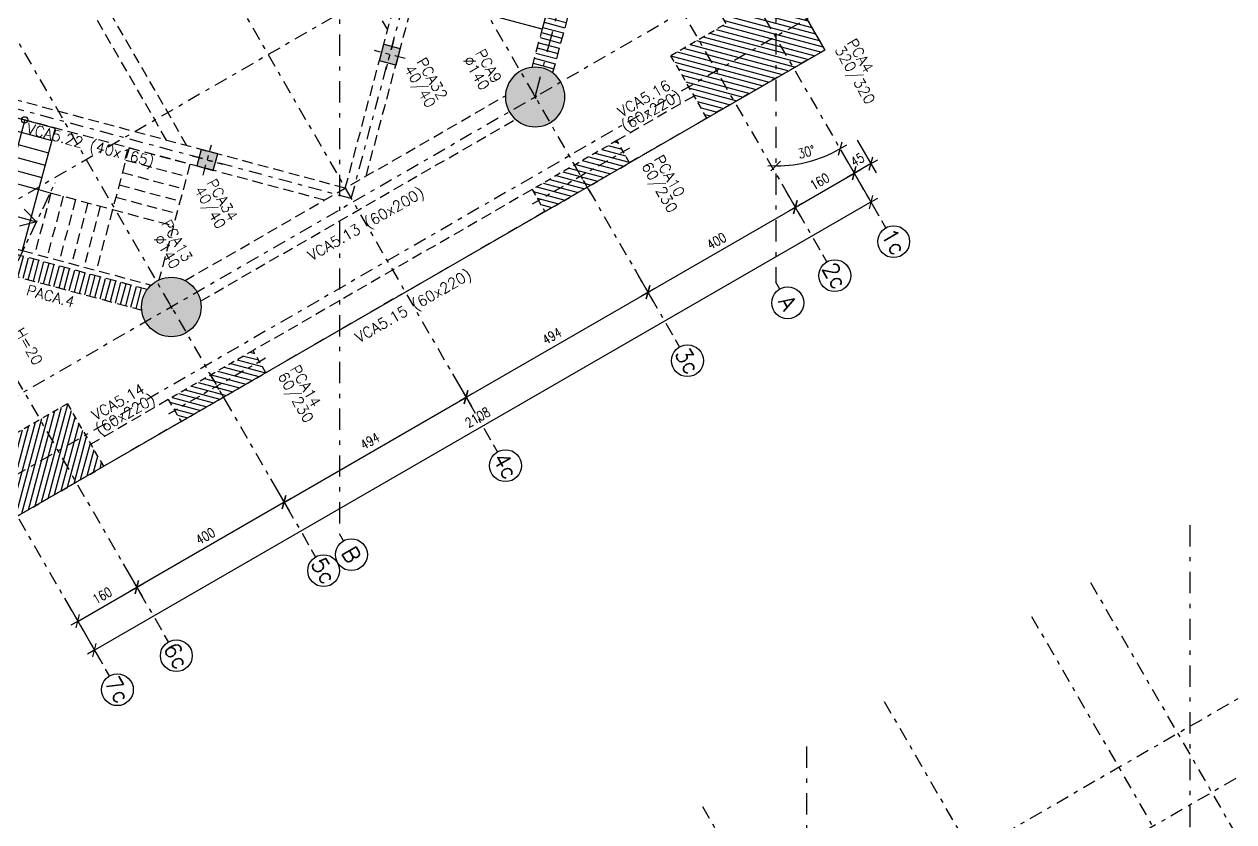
# Model space of a CAD drawing. Header units: metres. Extents: x 661733 to 661987, y 8168511 to 8168781.
# Drawn here: x 661846.17 to 661874.62, y 8168669.36 to 8168688.12 of the extents above; entities that cross this region are included whole.
import ezdxf
from ezdxf.enums import TextEntityAlignment as Align

# ---------------------------------------------------------------- set-up
doc = ezdxf.new("R2010")
doc.units = ezdxf.units.M
doc.header["$MEASUREMENT"] = 0
for name, pattern in [('SPX-CAMPANARIO$0$CENTER2', [1.125, 0.75, -0.125, 0.125, -0.125]), ('SPX-CAMPANARIO$0$DASHDOT2', [0.5, 0.25, -0.125, 0, -0.125]), ('SPX-CAMPANARIO$0$HIDDEN2', [0.1875, 0.125, -0.0625])]:
    doc.linetypes.add(name, pattern=pattern)
doc.layers.get('0').update_dxf_attribs({"linetype": 'CONTINUOUS'})
doc.layers.get('Defpoints').update_dxf_attribs({"linetype": 'CONTINUOUS'})
for name, color, linetype in [('SPX-CAMPANARIO$0$SP 00 Me1', 9, 'SPX-CAMPANARIO$0$DASHDOT2'), ('SPX-CAMPANARIO$0$SP0Me1', 9, 'SPX-CAMPANARIO$0$DASHDOT2'), ('SPX-CAMPANARIO$0$SP1CRT1', 3, 'CONTINUOUS'), ('SPX-CAMPANARIO$0$SP1INV1', 5, 'SPX-CAMPANARIO$0$HIDDEN2'), ('SPX-CAMPANARIO$0$SP1INV2', 8, 'SPX-CAMPANARIO$0$HIDDEN2'), ('SPX-CAMPANARIO$0$SP1VST1', 2, 'CONTINUOUS'), ('SPX-CAMPANARIO$0$SP1VST2', 1, 'CONTINUOUS'), ('SPX-CAMPANARIO$0$SP1VST3', 5, 'CONTINUOUS'), ('SPX-CAMPANARIO$0$SP2INV1', 5, 'SPX-CAMPANARIO$0$HIDDEN2'), ('SPX-CAMPANARIO$0$SP3HT2', 254, 'CONTINUOUS'), ('SPX-CAMPANARIO$0$SP3HT3', 9, 'CONTINUOUS'), ('SPX-CAMPANARIO$0$SP4DIM1', 5, 'CONTINUOUS'), ('SPX-CAMPANARIO$0$SP4TXT 2', 2, 'CONTINUOUS')]:
    doc.layers.add(name, color=color, linetype=linetype)
doc.styles.add('SPX-CAMPANARIO$0$SP_T-Geral', font='romans.shx')
doc.styles.add('SPX-CAMPANARIO$0$SP_TD_w.8', font='romans.shx', dxfattribs={"width": 0.8})
doc.dimstyles.new('SPX-CAMPANARIO$0$SP_D125cm_18', dxfattribs={"dimtxt": 0.225, "dimasz": 0.025, "dimexe": 0.25, "dimexo": 0.125, "dimgap": 0.125, "dimtad": 1, "dimdec": 1, "dimlfac": 100, "dimdsep": 46, "dimtxsty": 'SPX-CAMPANARIO$0$SP_TD_w.8', "dimblk": 'SPX-CAMPANARIO$0$TIC', "dimcen": 0.0125, "dimdle": 0.125, "dimclrt": 2, "dimadec": 3, "dimazin": 2, "dimtfac": 1, "dimtdec": 1, "dimtmove": 0, "dimatfit": 3, "dimfxl": 0.2, "dimtolj": 1, "dimtzin": 0, "dimarcsym": 0})

# ---------------------------------------------------------------- blocks, each defined once
blk = doc.blocks.new('*U61')
at = {"layer": 'SPX-CAMPANARIO$0$SP 00 Me1', "color": 0, "linetype": 'Continuous'}
blk.add_line((8.374916364184052e-15, -0.1500000000000909), (0, 0), dxfattribs=at)
blk.add_circle((2.512474909253946e-14, -0.4500000000000455), 0.3, dxfattribs=at)
at = {"layer": 'SPX-CAMPANARIO$0$SP 00 Me1', "color": 0, "linetype": 'Continuous', "style": 'SPX-CAMPANARIO$0$SP_T-Geral'}
blk.add_attdef('EIXO?', text='', height=0.3, dxfattribs=at).set_placement((2.512474909253692e-14, -0.45), align=Align.MIDDLE_CENTER)
blk = doc.blocks.new('SPX-CAMPANARIO$0$TIC')
at = {"color": 2, "linetype": 'Continuous'}
blk.add_line((4.59619407771256, 4.596194077712564), (-4.596194077712553, -4.596194077712553), dxfattribs=at)
at = {"color": 5}
blk.add_line((-1, 0), (7.5, 0), dxfattribs=at)
blk = doc.blocks.new('*D84')
at = {"layer": 'Defpoints', "color": 0, "linetype": 'Continuous', "transparency": 16777216}
for p in [(13.48399029725782, -8.939339834902952), (14.24376710479954, -8.939339834902952), (13.48399029711001, -10.53933983918704)]:
    blk.add_point(p, dxfattribs=at)
at = {"layer": 'SPX-CAMPANARIO$0$SP4DIM1', "color": 0, "linetype": 'Continuous', "lineweight": -2, "transparency": 16777216}
for p, q in [((13.60899029725782, -8.939339834902952), (14.49376710479954, -8.939339834902952)), ((14.24376710479954, -10.51433983918704), (14.24376710479954, -8.964339834902953)), ((13.60899029711001, -10.53933983918704), (14.49376710479954, -10.53933983918704))]:
    blk.add_line(p, q, dxfattribs=at)
at = {"layer": 'SPX-CAMPANARIO$0$SP4DIM1', "color": 0, "linetype": 'Continuous', "lineweight": -2, "transparency": 16777216, "xscale": 0.025, "yscale": 0.025, "zscale": 0.025}
for p, rotation in [((14.24376710479954, -8.939339834902952), 90), ((14.24376710479954, -10.53933983918704), 270)]:
    blk.add_blockref('SPX-CAMPANARIO$0$TIC', p, dxfattribs=dict(at, rotation=rotation))
at = {"layer": 'SPX-CAMPANARIO$0$SP4DIM1', "color": 2, "linetype": 'Continuous', "transparency": 16777216, "insert": (14.00626710479954, -9.739339837044996), "char_height": 0.225, "attachment_point": 5, "rotation": 90, "style": 'SPX-CAMPANARIO$0$SP_TD_w.8'}
blk.add_mtext('\\A1;160', dxfattribs=at)
blk = doc.blocks.new('*D85')
at = {"layer": 'Defpoints', "color": 0, "linetype": 'Continuous', "transparency": 16777216}
for p in [(13.48399030228395, -4.939339837696919), (13.48399029725782, -8.939339834902952), (14.24376710479954, -8.939339834902952)]:
    blk.add_point(p, dxfattribs=at)
at = {"layer": 'SPX-CAMPANARIO$0$SP4DIM1', "color": 0, "linetype": 'Continuous', "lineweight": -2, "transparency": 16777216}
for p, q in [((13.60899030228395, -4.939339837696919), (14.49376710479954, -4.939339837696918)), ((14.24376710479954, -4.964339837696919), (14.24376710479954, -8.914339834902952)), ((13.60899029725782, -8.939339834902952), (14.49376710479954, -8.939339834902952))]:
    blk.add_line(p, q, dxfattribs=at)
at = {"layer": 'SPX-CAMPANARIO$0$SP4DIM1', "color": 0, "linetype": 'Continuous', "lineweight": -2, "transparency": 16777216, "xscale": 0.025, "yscale": 0.025, "zscale": 0.025}
for p, rotation in [((14.24376710479954, -4.939339837696918), 90), ((14.24376710479954, -8.939339834902952), 270)]:
    blk.add_blockref('SPX-CAMPANARIO$0$TIC', p, dxfattribs=dict(at, rotation=rotation))
at = {"layer": 'SPX-CAMPANARIO$0$SP4DIM1', "color": 2, "linetype": 'Continuous', "transparency": 16777216, "insert": (14.00626710479954, -6.939339836299939), "char_height": 0.225, "attachment_point": 5, "rotation": 90, "style": 'SPX-CAMPANARIO$0$SP_TD_w.8'}
blk.add_mtext('\\A1;400', dxfattribs=at)
blk = doc.blocks.new('*D86')
at = {"layer": 'Defpoints', "color": 0, "linetype": 'Continuous', "transparency": 16777216}
for p in [(13.48399030274024, -8.14971199663246e-09), (14.24376711082874, -8.14971187445103e-09), (13.48399030228395, -4.939339837696919)]:
    blk.add_point(p, dxfattribs=at)
at = {"layer": 'SPX-CAMPANARIO$0$SP4DIM1', "color": 0, "linetype": 'Continuous', "lineweight": -2, "transparency": 16777216}
for p, q in [((13.60899030274024, -8.149711976530927e-09), (14.49376711082874, -8.149711834247963e-09)), ((14.24376711082875, -4.914339837696918), (14.24376711082874, -0.02500000814971188)), ((13.60899030228395, -4.939339837696919), (14.49376711082875, -4.939339837696918))]:
    blk.add_line(p, q, dxfattribs=at)
at = {"layer": 'SPX-CAMPANARIO$0$SP4DIM1', "color": 0, "linetype": 'Continuous', "lineweight": -2, "transparency": 16777216, "xscale": 0.025, "yscale": 0.025, "zscale": 0.025}
for p, rotation in [((14.24376711082874, -8.14971187445103e-09), 90), ((14.24376711082875, -4.939339837696918), 270)]:
    blk.add_blockref('SPX-CAMPANARIO$0$TIC', p, dxfattribs=dict(at, rotation=rotation))
at = {"layer": 'SPX-CAMPANARIO$0$SP4DIM1', "color": 2, "linetype": 'Continuous', "transparency": 16777216, "insert": (14.00626711082874, -2.469669922923319), "char_height": 0.225, "attachment_point": 5, "rotation": 90, "style": 'SPX-CAMPANARIO$0$SP_TD_w.8'}
blk.add_mtext('\\A1;494', dxfattribs=at)
blk = doc.blocks.new('*D87')
at = {"layer": 'Defpoints', "color": 0, "linetype": 'Continuous', "transparency": 16777216}
for p in [(13.48399030319654, 4.93933982158227), (14.24376711268202, 4.939339821582271), (13.48399030274024, -8.14971176621029e-09)]:
    blk.add_point(p, dxfattribs=at)
at = {"layer": 'SPX-CAMPANARIO$0$SP4DIM1', "color": 0, "linetype": 'Continuous', "lineweight": -2, "transparency": 16777216}
for p, q in [((13.60899030319654, 4.93933982158227), (14.49376711268202, 4.939339821582271)), ((14.24376711268202, 0.02499999185028837), (14.24376711268202, 4.914339821582271)), ((13.60899030274024, -8.149711746108757e-09), (14.49376711268202, -8.149711603825794e-09))]:
    blk.add_line(p, q, dxfattribs=at)
at = {"layer": 'SPX-CAMPANARIO$0$SP4DIM1', "color": 0, "linetype": 'Continuous', "lineweight": -2, "transparency": 16777216, "xscale": 0.025, "yscale": 0.025, "zscale": 0.025}
for p, rotation in [((14.24376711268202, 4.939339821582271), 90), ((14.24376711268202, -8.149711644028861e-09), 270)]:
    blk.add_blockref('SPX-CAMPANARIO$0$TIC', p, dxfattribs=dict(at, rotation=rotation))
at = {"layer": 'SPX-CAMPANARIO$0$SP4DIM1', "color": 2, "linetype": 'Continuous', "transparency": 16777216, "insert": (14.00626711268202, 2.469669906716275), "char_height": 0.225, "attachment_point": 5, "rotation": 90, "style": 'SPX-CAMPANARIO$0$SP_TD_w.8'}
blk.add_mtext('\\A1;494', dxfattribs=at)
blk = doc.blocks.new('*D88')
at = {"layer": 'Defpoints', "color": 0, "linetype": 'Continuous', "transparency": 16777216}
for p in [(13.48399030791922, 8.939339820589357), (14.24376711685793, 8.939339820589357), (13.4839903075497, 4.93933982158227)]:
    blk.add_point(p, dxfattribs=at)
at = {"layer": 'SPX-CAMPANARIO$0$SP4DIM1', "color": 0, "linetype": 'Continuous', "lineweight": -2, "transparency": 16777216}
for p, q in [((13.60899030791922, 8.939339820589357), (14.49376711685793, 8.939339820589357)), ((14.24376711685793, 4.964339821582271), (14.24376711685793, 8.914339820589356)), ((13.6089903075497, 4.93933982158227), (14.49376711685793, 4.939339821582271))]:
    blk.add_line(p, q, dxfattribs=at)
at = {"layer": 'SPX-CAMPANARIO$0$SP4DIM1', "color": 0, "linetype": 'Continuous', "lineweight": -2, "transparency": 16777216, "xscale": 0.025, "yscale": 0.025, "zscale": 0.025}
for p, rotation in [((14.24376711685793, 8.939339820589357), 90), ((14.24376711685793, 4.939339821582271), 270)]:
    blk.add_blockref('SPX-CAMPANARIO$0$TIC', p, dxfattribs=dict(at, rotation=rotation))
at = {"layer": 'SPX-CAMPANARIO$0$SP4DIM1', "color": 2, "linetype": 'Continuous', "transparency": 16777216, "insert": (14.00626711685793, 6.939339821085809), "char_height": 0.225, "attachment_point": 5, "rotation": 90, "style": 'SPX-CAMPANARIO$0$SP_TD_w.8'}
blk.add_mtext('\\A1;400', dxfattribs=at)
blk = doc.blocks.new('*D89')
at = {"layer": 'Defpoints', "color": 0, "linetype": 'Continuous', "transparency": 16777216}
for p in [(13.48399030984539, 10.53933982207947), (14.24376711793706, 10.53933982207947), (13.48399031024753, 8.939339820589357)]:
    blk.add_point(p, dxfattribs=at)
at = {"layer": 'SPX-CAMPANARIO$0$SP4DIM1', "color": 0, "linetype": 'Continuous', "lineweight": -2, "transparency": 16777216}
for p, q in [((13.60899030984539, 10.53933982207947), (14.49376711793706, 10.53933982207947)), ((14.24376711793706, 8.964339820589357), (14.24376711793706, 10.51433982207947)), ((13.60899031024753, 8.939339820589357), (14.49376711793706, 8.939339820589357))]:
    blk.add_line(p, q, dxfattribs=at)
at = {"layer": 'SPX-CAMPANARIO$0$SP4DIM1', "color": 0, "linetype": 'Continuous', "lineweight": -2, "transparency": 16777216, "xscale": 0.025, "yscale": 0.025, "zscale": 0.025}
for p, rotation in [((14.24376711793706, 10.53933982207947), 90), ((14.24376711793706, 8.939339820589357), 270)]:
    blk.add_blockref('SPX-CAMPANARIO$0$TIC', p, dxfattribs=dict(at, rotation=rotation))
at = {"layer": 'SPX-CAMPANARIO$0$SP4DIM1', "color": 2, "linetype": 'Continuous', "transparency": 16777216, "insert": (14.00626711793706, 9.73933982133441), "char_height": 0.225, "attachment_point": 5, "rotation": 90, "style": 'SPX-CAMPANARIO$0$SP_TD_w.8'}
blk.add_mtext('\\A1;160', dxfattribs=at)
blk = doc.blocks.new('*D90')
at = {"layer": 'Defpoints', "color": 0, "linetype": 'Continuous', "transparency": 16777216}
for p in [(14.2667429655373, 10.53933982155154), (15.02651978441712, 10.53933982155154), (14.26674296359006, -10.53933983971497)]:
    blk.add_point(p, dxfattribs=at)
at = {"layer": 'SPX-CAMPANARIO$0$SP4DIM1', "color": 0, "linetype": 'Continuous', "lineweight": -2, "transparency": 16777216}
for p, q in [((14.3917429655373, 10.53933982155154), (15.27651978441712, 10.53933982155154)), ((15.02651978441712, -10.51433983971497), (15.02651978441712, 10.51433982155154)), ((14.39174296359006, -10.53933983971497), (15.27651978441712, -10.53933983971497))]:
    blk.add_line(p, q, dxfattribs=at)
at = {"layer": 'SPX-CAMPANARIO$0$SP4DIM1', "color": 0, "linetype": 'Continuous', "lineweight": -2, "transparency": 16777216, "xscale": 0.025, "yscale": 0.025, "zscale": 0.025}
for p, rotation in [((15.02651978441712, 10.53933982155154), 90), ((15.02651978441712, -10.53933983971497), 270)]:
    blk.add_blockref('SPX-CAMPANARIO$0$TIC', p, dxfattribs=dict(at, rotation=rotation))
at = {"layer": 'SPX-CAMPANARIO$0$SP4DIM1', "color": 2, "linetype": 'Continuous', "transparency": 16777216, "insert": (14.78901978441712, -9.081716714834616e-09), "char_height": 0.225, "attachment_point": 5, "rotation": 90, "style": 'SPX-CAMPANARIO$0$SP_TD_w.8'}
blk.add_mtext('\\A1;2108', dxfattribs=at)
blk = doc.blocks.new('*D92')
at = {"layer": 'Defpoints', "color": 0, "linetype": 'Continuous', "transparency": 16777216}
for p in [(1.895115945769265, 15.53933982830494), (-14.63931542541832, 10.53933983085618), (15.53933983109891, 10.53933982271701), (13.39672653883932, 9.505170608980052), (15.53933983016759, 7.661843483356268)]:
    blk.add_point(p, dxfattribs=at)
at = {"layer": 'SPX-CAMPANARIO$0$SP4DIM1', "color": 0, "linetype": 'Continuous', "lineweight": -2, "transparency": 16777216}
blk.add_arc((10.55536997732336, 10.53933982406118), 3.023708497043206, 330.473722401157, 359.5262775443127, dxfattribs=at)
at = {"layer": 'SPX-CAMPANARIO$0$SP4DIM1', "color": 0, "linetype": 'Continuous', "lineweight": -2, "transparency": 16777216, "xscale": 0.025, "yscale": 0.025, "zscale": 0.025}
for p, rotation in [((13.57907847436657, 10.53933982324569), 89.76313876443008), ((13.17397834837051, 9.027485573753598), 240.2368611810396)]:
    blk.add_blockref('SPX-CAMPANARIO$0$TIC', p, dxfattribs=dict(at, rotation=rotation))
at = {"layer": 'SPX-CAMPANARIO$0$SP4DIM1', "color": 2, "linetype": 'Continuous', "transparency": 16777216, "insert": (13.24664072170028, 9.81821600011925), "char_height": 0.225, "attachment_point": 5, "rotation": 74.99999997273477, "style": 'SPX-CAMPANARIO$0$SP_TD_w.8'}
blk.add_mtext('\\A1;30°', dxfattribs=at)
blk = doc.blocks.new('*D94')
at = {"layer": 'Defpoints', "color": 0, "linetype": 'Continuous', "transparency": 16777216}
for p in [(13.48399031024752, 10.98942108435192), (13.48399030984539, 10.53933982207947), (14.24376711793708, 10.53933982207947)]:
    blk.add_point(p, dxfattribs=at)
at = {"layer": 'SPX-CAMPANARIO$0$SP4DIM1', "color": 0, "linetype": 'Continuous', "lineweight": -2, "transparency": 16777216}
for p, q in [((13.60899031024752, 10.98942108435192), (14.49376711793708, 10.98942108435192)), ((14.24376711793708, 10.96442108435192), (14.24376711793708, 10.56433982207947)), ((13.60899030984539, 10.53933982207947), (14.49376711793708, 10.53933982207947))]:
    blk.add_line(p, q, dxfattribs=at)
at = {"layer": 'SPX-CAMPANARIO$0$SP4DIM1', "color": 0, "linetype": 'Continuous', "lineweight": -2, "transparency": 16777216, "xscale": 0.025, "yscale": 0.025, "zscale": 0.025}
for p, rotation in [((14.24376711793708, 10.98942108435192), 90), ((14.24376711793708, 10.53933982207947), 270)]:
    blk.add_blockref('SPX-CAMPANARIO$0$TIC', p, dxfattribs=dict(at, rotation=rotation))
at = {"layer": 'SPX-CAMPANARIO$0$SP4DIM1', "color": 2, "linetype": 'Continuous', "transparency": 16777216, "insert": (14.00626711793708, 10.76438045321569), "char_height": 0.225, "attachment_point": 5, "rotation": 90, "style": 'SPX-CAMPANARIO$0$SP_TD_w.8'}
blk.add_mtext('\\A1;45', dxfattribs=at)
blk = doc.blocks.new('SPX-CAMPANARIO$0$SP_P_L_F')
at = {"layer": 'SPX-CAMPANARIO$0$SP3HT3'}
h = blk.add_hatch(dxfattribs=at)
h.set_pattern_fill('ANSI31', color=256)
h.set_pattern_definition([(45, (-0.4499999999767397, -1.949999991245568), (-0.08838834764831845, 0.08838834764831845), [])])
h.paths.add_polyline_path([(-2.349999999976717, 0.8500000089406967), (0.8499999999767169, 0.8500000089406967), (0.8499999999767169, -2.349999991245568), (-0.8499999999767169, -2.349999991245568), (-0.8499999999767169, -0.8499999912455678), (-2.349999999976717, -0.8499999921768904)])
at = {"layer": 'SPX-CAMPANARIO$0$SP2INV1', "ltscale": 1.25}
blk.add_lwpolyline([(-2.349999999976717, 0.8500000089406967), (0.8499999999767169, 0.8500000089406967), (0.8499999999767169, -2.349999991245568), (-0.8499999999767169, -2.349999991245568), (-0.8499999999767169, -0.8499999912455678), (-2.349999999976717, -0.8499999921768904), (-2.349999999976717, 0.8500000089406967)], dxfattribs=at)
blk = doc.blocks.new('SPX-CAMPANARIO$0$SP_P_140')
at = {"layer": 'SPX-CAMPANARIO$0$SP3HT2', "linetype": 'Continuous'}
h = blk.add_hatch(color=256, dxfattribs=at)
h.dxf.hatch_style = 1
edge = h.paths.add_edge_path()
edge.add_arc((0, 0), 0.6999999999827026, 0, 360)
at = {"layer": 'Defpoints'}
for p, q in [((-0.04999999981373549, 0), (0.05000000074505806, -9.313225746154785e-10)), ((-9.313225746154785e-10, -0.04999999981373549), (-9.313225746154785e-10, 0.04999999981373549))]:
    blk.add_line(p, q, dxfattribs=at)
at = {"layer": 'SPX-CAMPANARIO$0$SP1CRT1', "ltscale": 10}
blk.add_circle((0, 0), 0.6999999999827026, dxfattribs=at)
blk = doc.blocks.new('SPX-CAMPANARIO$0$SP_P_60_230_F')
at = {"layer": 'SPX-CAMPANARIO$0$SP3HT3'}
h = blk.add_hatch(dxfattribs=at)
h.set_pattern_fill('ANSI31', color=256)
h.set_pattern_definition([(45, (0.1000000001862418, 0.8300000023096799), (-0.08838834764831845, 0.08838834764831845), [])])
h.paths.add_polyline_path([(-0.3000000006693405, 1.069999998621642), (0.2999999997380186, 1.069999998621642), (0.3000000010784574, -1.230000001378357), (-0.2999999993289014, -1.230000001378357)])
at = {"layer": 'SPX-CAMPANARIO$0$SP0Me1'}
for p, q in [((-9.313221860374199e-10, 1.239999995753169), (9.313225746154785e-10, -1.399999999441206)), ((0.4699999978765845, -0.0800000013783575), (-0.469999996945262, -0.0800000013783575))]:
    blk.add_line(p, q, dxfattribs=at)
at = {"layer": 'SPX-CAMPANARIO$0$SP2INV1', "ltscale": 1.25}
blk.add_lwpolyline([(-0.3000000007450581, -1.230000001378357), (0.2999999998137355, -1.230000001378357), (0.2999999998137359, 1.069999998621642), (-0.3000000007450577, 1.069999998621642)], close=True, dxfattribs=at)
blk = doc.blocks.new('SPX-CAMPANARIO$0$SP_P_40_40')
at = {"layer": 'SPX-CAMPANARIO$0$SP3HT2', "linetype": 'Continuous'}
h = blk.add_hatch(color=256, dxfattribs=at)
h.dxf.hatch_style = 1
h.paths.add_polyline_path([(-0.2000000001862645, -0.2000000001862645), (0.2000000001862645, -0.1999999992549419), (0.2000000011175871, 0.2000000020489097), (-0.2000000011175871, 0.2000000020489097)])
at = {"layer": 'SPX-CAMPANARIO$0$SP0Me1'}
for p, q in [((0, 0.3699999982491136), (9.313225746154785e-10, -0.369999997317791)), ((0.3699999991804361, 9.313225746154785e-10), (-0.3699999963864684, 9.313225746154785e-10))]:
    blk.add_line(p, q, dxfattribs=at)
at = {"layer": 'SPX-CAMPANARIO$0$SP1CRT1', "ltscale": 10}
blk.add_lwpolyline([(-0.2000000001862645, -0.2000000001862645), (0.2000000001862645, -0.1999999992549419), (0.2000000011175871, 0.2000000020489097), (-0.2000000011175871, 0.2000000020489097)], close=True, dxfattribs=at)
blk = doc.blocks.new('SPX-CAMPANARIO$0$ELEV01')
at = {"layer": 'SPX-CAMPANARIO$0$SP1VST1'}
for points in [[(-7.639565990306437, 5.87651779782027), (-5.968244169838727, 4.205195969901979), (-4.200477211736143, 5.97296292707324), (-5.871799036860466, 7.644284752197564)], [(7.639565980993211, 5.876517805270851), (5.968244162388146, 4.205195975489914), (4.200477202422917, 5.972962931729853), (5.871799025684595, 7.644284756854177)]]:
    blk.add_lwpolyline(points, close=True, dxfattribs=at)
at = {"layer": 'SPX-CAMPANARIO$0$SP1VST3'}
for points in [[(-5.871799037791789, 6.93717797100544), (-6.932459209114313, 5.876517796888947), (-5.968244167976081, 4.912302752025425), (-6.611035347916186, 5.876517796888947), (-5.871799038723111, 6.93717797100544)], [(5.871799026615918, 6.937177976593375), (6.932459199801087, 5.876517802476883), (5.968244160525501, 4.912302758544683), (6.61103533860296, 5.876517803408206), (5.871799028478563, 6.937177976593375)]]:
    blk.add_lwpolyline(points, dxfattribs=at)
blk = doc.blocks.new('SPX-CAMPANARIO$0$A$C141B69DA')
at = {"layer": 'SPX-CAMPANARIO$0$SP1INV2', "ltscale": 2}
for p, q in [((5.201408724300563, -3.928616522811353), (6.249910703860223, -2.880114543251693)), ((5.413540758192539, -4.140748555772007), (6.462042737752199, -3.092246576212347)), ((6.249910703860223, -2.880114543251693), (8.242517093196511, -4.872720933519304)), ((5.625672791153193, -4.352880590595305), (6.674174771644175, -3.304378610104322)), ((5.837804825976491, -4.565012623555958), (6.886306805536151, -3.516510643996298)), ((5.201408736407757, -3.928616533055902), (6.262068893760443, -4.989276694133878)), ((6.049936861731112, -4.777144659310579), (7.098438839428127, -3.728642678819597)), ((6.262068891897798, -4.989276693202555), (7.310570873320103, -3.940774712711573)), ((5.190661072216932, -6.060684514755503), (6.26206889282912, -4.989276693202555)), ((6.03777867650707, -7.310570880012381), (8.256218444555998, -5.092131108045578)), ((6.262068893760443, -4.98927669133991), (7.310570879839361, -6.037778678350151)), ((6.049936860799789, -5.201408725231886), (7.098438845016062, -6.249910713173449)), ((5.625672792084515, -5.62567279394716), (6.674174776300788, -6.674174780026078)), ((5.837804825976491, -5.413540759123862), (6.886306812055409, -6.462042747065425)), ((5.413540758192539, -5.837804828770459), (6.462042742408812, -6.886306813918054)), ((5.201408723369241, -6.049936861731112), (6.249910707585514, -7.09843884781003))]:
    blk.add_line(p, q, dxfattribs=at)
at = {"layer": 'SPX-CAMPANARIO$0$SP1VST1'}
for p, q in [((2.880114533007145, -6.249910694546998), (3.928616520948708, -5.201408726163208)), ((3.928616520948708, -5.201408726163208), (4.98927669133991, -6.262068897485733)), ((3.092246576212347, -6.462042738683522), (4.140748554840684, -5.413540758192539)), ((3.304378610104322, -6.674174772575498), (4.35288058873266, -5.625672793015838)), ((3.516510643064976, -6.886306807398796), (4.565012622624636, -5.837804827839136)), ((2.880114533007145, -6.249910694546998), (4.872720929794014, -8.242517094127834)), ((3.728642677888274, -7.098438841290772), (4.777144657447934, -6.049936863593757)), ((4.989276692271233, -6.26206889655441), (5.190661073336755, -6.060684516373025)), ((3.940774712711573, -7.31057087611407), (4.989276692271233, -6.26206889655441)), ((4.98927669133991, -6.262068897485733), (6.03777867650707, -7.310570880012381)), ((5.092131110839546, -8.256218447349966), (6.03777867650707, -7.310570880012381))]:
    blk.add_line(p, q, dxfattribs=at)
at = {"layer": 'SPX-CAMPANARIO$0$SP1VST2'}
for p, q in [((3.404365526512265, -5.72565970942378), (4.989276694133878, -7.310570877045393)), ((4.989276694133878, -7.310570877045393), (5.619593702509576, -6.680253868922582))]:
    blk.add_line(p, q, dxfattribs=at)
at = {"layer": 'SPX-CAMPANARIO$0$SP1VST2', "linetype": 'SPX-CAMPANARIO$0$CENTER2', "ltscale": 0.5}
blk.add_line((6.198135617132836, -7.515925522434143), (5.041051789829114, -5.844582218217282), dxfattribs=at)
at = {"layer": 'SPX-CAMPANARIO$0$SP1VST2'}
blk.add_lwpolyline([(5.220307670834972, -6.78724223859422), (5.619593701393842, -6.680253870038316), (5.512605332837938, -7.079539901761339)], dxfattribs=at)
blk.add_circle((3.40436552814208, -5.725659706629813), 0.07500000013227716, dxfattribs=at)
blk = doc.blocks.new('*D57')
at = {"layer": 'Defpoints', "color": 0, "linetype": 'Continuous', "transparency": 16777216}
for p in [(-3.937713556922972, -1.49011609786204e-08), (-3.177936743944883, -1.490116119384766e-08), (-3.177936690859497, -2.725000018253922)]:
    blk.add_point(p, dxfattribs=at)
at = {"layer": 'SPX-CAMPANARIO$0$SP4DIM1', "color": 0, "linetype": 'Continuous', "lineweight": -2, "transparency": 16777216}
for p, q in [((-3.302936743944883, -1.490116115843804e-08), (-4.187713556922972, -1.490116090780117e-08)), ((-3.937713556922973, -2.700000018253923), (-3.937713556922972, -0.02500001490116098)), ((-3.302936690859497, -2.725000018253922), (-4.187713556922973, -2.725000018253922))]:
    blk.add_line(p, q, dxfattribs=at)
at = {"layer": 'SPX-CAMPANARIO$0$SP4DIM1', "color": 0, "linetype": 'Continuous', "lineweight": -2, "transparency": 16777216, "xscale": 0.025, "yscale": 0.025, "zscale": 0.025}
for p, rotation in [((-3.937713556922972, -1.49011609786204e-08), 90), ((-3.937713556922973, -2.725000018253922), 270)]:
    blk.add_blockref('SPX-CAMPANARIO$0$TIC', p, dxfattribs=dict(at, rotation=rotation))
at = {"layer": 'SPX-CAMPANARIO$0$SP4DIM1', "color": 2, "linetype": 'Continuous', "transparency": 16777216, "insert": (-4.175213556922972, -1.362500016577542), "char_height": 0.225, "attachment_point": 5, "rotation": 90, "style": 'SPX-CAMPANARIO$0$SP_TD_w.8'}
blk.add_mtext('\\A1;273', dxfattribs=at)
blk = doc.blocks.new('*D58')
at = {"layer": 'Defpoints', "color": 0, "linetype": 'Continuous', "transparency": 16777216}
for p in [(-3.17793670669198, 2.724999990314245), (-3.937713556922972, -1.396983840400492e-08), (-3.177936743013561, -1.396983861923218e-08)]:
    blk.add_point(p, dxfattribs=at)
at = {"layer": 'SPX-CAMPANARIO$0$SP4DIM1', "color": 0, "linetype": 'Continuous', "lineweight": -2, "transparency": 16777216}
for p, q in [((-3.30293670669198, 2.724999990314245), (-4.187713556922971, 2.724999990314245)), ((-3.937713556922972, 2.699999990314245), (-3.937713556922972, 0.0249999860301616)), ((-3.302936743013561, -1.396983858382256e-08), (-4.187713556922972, -1.396983833318569e-08))]:
    blk.add_line(p, q, dxfattribs=at)
at = {"layer": 'SPX-CAMPANARIO$0$SP4DIM1', "color": 0, "linetype": 'Continuous', "lineweight": -2, "transparency": 16777216, "xscale": 0.025, "yscale": 0.025, "zscale": 0.025}
for p, rotation in [((-3.937713556922972, 2.724999990314245), 90), ((-3.937713556922972, -1.396983840400492e-08), 270)]:
    blk.add_blockref('SPX-CAMPANARIO$0$TIC', p, dxfattribs=dict(at, rotation=rotation))
at = {"layer": 'SPX-CAMPANARIO$0$SP4DIM1', "color": 2, "linetype": 'Continuous', "transparency": 16777216, "insert": (-4.175213556922972, 1.362499988172203), "char_height": 0.225, "attachment_point": 5, "rotation": 90, "style": 'SPX-CAMPANARIO$0$SP_TD_w.8'}
blk.add_mtext('\\A1;273', dxfattribs=at)
blk = doc.blocks.new('SPX-CAMPANARIO$0$SP_EIXOS_CAMP')
at = {"layer": 'SPX-CAMPANARIO$0$SP0Me1', "ltscale": 1.25}
for p, q in [((-10.53933983296156, 15.53933982923627), (-10.53933983296156, -14.63931541889906)), ((-8.939339828677475, 15.53933982830495), (-8.939339829581828, -14.63931541889906)), ((4.939339827746153, 15.53933982830495), (4.939339828650505, -14.63931541889906)), ((8.93933982681483, 15.53933982830495), (8.93933982681483, -14.63931541889906)), ((10.53933982830495, 15.53933982923627), (10.53933982830495, -14.63931541889906)), ((-14.63931542541832, 10.53933983085618), (15.53933983109891, 10.53933982271701)), ((-14.63931542541832, 8.939339843335901), (15.53933983016759, 8.939339835196733)), ((-14.63931542541832, 4.939339844240252), (15.53933983109891, 4.939339835196733)), ((-14.63931542541832, 3.509524878347265e-09), (15.53933983016759, -3.725290298461914e-09)), ((-14.63931542541832, -4.939339816786047), (15.53933983016759, -4.939339824020863)), ((-14.63931542541832, -8.939339815881695), (15.53933983203024, -8.939339824020863)), ((-14.63931542541832, -10.53933982200145), (15.53933983109891, -10.53933982923627))]:
    blk.add_line(p, q, dxfattribs=at)
at = {"layer": 'SPX-CAMPANARIO$0$SP0Me1', "ltscale": 2}
for p, q in [((1.895115945769266, 15.53933982830494), (15.53933983016759, 7.661843483356268)), ((-14.63931542541832, 13.23869983571336), (15.53933983016759, -4.18495492732394)), ((-14.63931542541832, 2.824551025020269), (15.53933983016759, -14.59910373801703))]:
    blk.add_line(p, q, dxfattribs=at)
at = {"layer": 'SPX-CAMPANARIO$0$SP0Me1'}
ref = blk.add_blockref('*U61', (15.53933733142912, 10.53933983109891), dxfattribs=dict(at, xscale=1.25, yscale=1.25, zscale=1.25, rotation=90))
ref.add_attrib('EIXO?', '1c', dxfattribs={"layer": 'SPX-CAMPANARIO$0$SP 00 Me1', "color": 0, "linetype": 'Continuous', "height": 0.3749999999999998, "rotation": 5.336085289072461e-08, "style": 'SPX-CAMPANARIO$0$SP_T-Geral'}).set_placement((16.10183733166195, 10.53933983109891), align=Align.MIDDLE_CENTER)
ref = blk.add_blockref('*U61', (15.53933733142912, 8.939339843578637), dxfattribs=dict(at, xscale=1.25, yscale=1.25, zscale=1.25, rotation=90))
ref.add_attrib('EIXO?', '2c', dxfattribs={"layer": 'SPX-CAMPANARIO$0$SP 00 Me1', "color": 0, "linetype": 'Continuous', "height": 0.3749999999999998, "rotation": 5.336085289072461e-08, "style": 'SPX-CAMPANARIO$0$SP_T-Geral'}).set_placement((16.10183733107988, 8.939339843578637), align=Align.MIDDLE_CENTER)
ref = blk.add_blockref('*U61', (15.53933733142913, 7.661843491738171), dxfattribs=dict(at, xscale=1.25, yscale=1.25, zscale=1.25, rotation=90))
ref.add_attrib('EIXO?', 'A', dxfattribs={"layer": 'SPX-CAMPANARIO$0$SP 00 Me1', "color": 0, "linetype": 'Continuous', "height": 0.3749999999999998, "rotation": 5.336085289072461e-08, "style": 'SPX-CAMPANARIO$0$SP_T-Geral'}).set_placement((16.10183733107988, 7.661843491738171), align=Align.MIDDLE_CENTER)
ref = blk.add_blockref('*U61', (15.53933733142912, 4.939339843578637), dxfattribs=dict(at, xscale=1.25, yscale=1.25, zscale=1.25, rotation=90))
ref.add_attrib('EIXO?', '3c', dxfattribs={"layer": 'SPX-CAMPANARIO$0$SP 00 Me1', "color": 0, "linetype": 'Continuous', "height": 0.3749999999999998, "rotation": 5.336085289072461e-08, "style": 'SPX-CAMPANARIO$0$SP_T-Geral'}).set_placement((16.10183733282611, 4.939339843578637), align=Align.MIDDLE_CENTER)
ref = blk.add_blockref('*U61', (15.53933733142912, 3.725290298461914e-09), dxfattribs=dict(at, xscale=1.25, yscale=1.25, zscale=1.25, rotation=90))
ref.add_attrib('EIXO?', '4c', dxfattribs={"layer": 'SPX-CAMPANARIO$0$SP 00 Me1', "color": 0, "linetype": 'Continuous', "height": 0.3749999999999998, "rotation": 5.336085289072461e-08, "style": 'SPX-CAMPANARIO$0$SP_T-Geral'}).set_placement((16.1018373304978, 4.889443516731262e-09), align=Align.MIDDLE_CENTER)
ref = blk.add_blockref('*U61', (15.53933733142913, -4.184953484676612), dxfattribs=dict(at, xscale=1.25, yscale=1.25, zscale=1.25, rotation=90))
ref.add_attrib('EIXO?', 'B', dxfattribs={"layer": 'SPX-CAMPANARIO$0$SP 00 Me1', "color": 0, "linetype": 'Continuous', "height": 0.3749999999999998, "rotation": 5.336085289072461e-08, "style": 'SPX-CAMPANARIO$0$SP_T-Geral'}).set_placement((16.10183733107988, -4.184953484676612), align=Align.MIDDLE_CENTER)
ref = blk.add_blockref('*U61', (15.53933733142912, -4.939339815638959), dxfattribs=dict(at, xscale=1.25, yscale=1.25, zscale=1.25, rotation=90))
ref.add_attrib('EIXO?', '5c', dxfattribs={"layer": 'SPX-CAMPANARIO$0$SP 00 Me1', "color": 0, "linetype": 'Continuous', "height": 0.3749999999999998, "rotation": 5.336085289072461e-08, "style": 'SPX-CAMPANARIO$0$SP_T-Geral'}).set_placement((16.10183733107988, -4.939339815638959), align=Align.MIDDLE_CENTER)
ref = blk.add_blockref('*U61', (15.53933733236045, -8.93933981563896), dxfattribs=dict(at, xscale=1.25, yscale=1.25, zscale=1.25, rotation=90))
ref.add_attrib('EIXO?', '6c', dxfattribs={"layer": 'SPX-CAMPANARIO$0$SP 00 Me1', "color": 0, "linetype": 'Continuous', "height": 0.3749999999999998, "rotation": 5.336085289072461e-08, "style": 'SPX-CAMPANARIO$0$SP_T-Geral'}).set_placement((16.1018373320112, -8.93933981563896), align=Align.MIDDLE_CENTER)
ref = blk.add_blockref('*U61', (15.53933733236045, -10.53933982178569), dxfattribs=dict(at, xscale=1.25, yscale=1.25, zscale=1.25, rotation=90))
ref.add_attrib('EIXO?', '7c', dxfattribs={"layer": 'SPX-CAMPANARIO$0$SP 00 Me1', "color": 0, "linetype": 'Continuous', "height": 0.3749999999999998, "rotation": 5.336085289072461e-08, "style": 'SPX-CAMPANARIO$0$SP_T-Geral'}).set_placement((16.10183733259328, -10.53933982178569), align=Align.MIDDLE_CENTER)
at = {"layer": 'SPX-CAMPANARIO$0$SP4DIM1', "linetype": 'Continuous'}
dim = blk.add_angular_dim_2l(base=(13.39672653883932, 9.505170608980052), line1=((1.895115945769266, 15.53933982830494), (15.53933983016759, 7.661843483356268)), line2=((-14.63931542541832, 10.53933983085618), (15.53933983109891, 10.53933982271701)), dimstyle='SPX-CAMPANARIO$0$SP_D125cm_18', dxfattribs=at)
dim.commit()
dim.dimension.update_dxf_attribs({"geometry": '*D92', "text_midpoint": (13.24664072170028, 9.818216000119248)})
dim = blk.add_linear_dim(base=(14.24376711793708, 10.53933982207947), p1=(13.48399031024752, 10.98942108435192), p2=(13.48399030984539, 10.53933982207947), angle=270.0000000386435, dimstyle='SPX-CAMPANARIO$0$SP_D125cm_18', dxfattribs=at)
dim.commit()
dim.dimension.update_dxf_attribs({"geometry": '*D94', "text_midpoint": (14.24376711793708, 10.76438045321569), "dimtype": 128})
for base, p1, p2, angle, picture, middle in [((14.24376711793706, 10.53933982207947), (13.48399031024752, 8.939339820589353), (13.48399030984539, 10.53933982207947), 89.99999996135651, '*D89', (14.00626711793706, 9.73933982133441)), ((14.24376711685793, 8.939339820589357), (13.48399030754969, 4.939339821582268), (13.48399030791921, 8.939339820589353), 89.99999996135651, '*D88', (14.00626711685793, 6.939339821085809)), ((14.24376710479954, -8.939339834902952), (13.48399030228394, -4.939339837696918), (13.48399029725781, -8.939339834902949), 269.9999999613565, '*D85', (14.00626710479954, -6.939339836299939)), ((14.24376710479954, -8.939339834902952), (13.48399029711, -10.53933983918703), (13.48399029725781, -8.939339834902949), 89.99999996135651, '*D84', (14.00626710479954, -9.739339837044996))]:
    dim = blk.add_linear_dim(base=base, p1=p1, p2=p2, angle=angle, dimstyle='SPX-CAMPANARIO$0$SP_D125cm_18', dxfattribs=at)
    dim.commit()
    dim.dimension.update_dxf_attribs({"geometry": picture, "text_midpoint": middle})
for base, p1, p2, picture, middle in [((15.02651978441712, 10.53933982155154), (14.26674296359005, -10.53933983971496), (14.2667429655373, 10.53933982155154), '*D90', (14.78901978441712, -9.081716714834616e-09)), ((14.24376711268202, 4.939339821582271), (13.48399030274024, -8.149711766210287e-09), (13.48399030319653, 4.939339821582268), '*D87', (14.00626711268202, 2.469669906716275)), ((14.24376711082874, -8.14971187445103e-09), (13.48399030228394, -4.939339837696918), (13.48399030274024, -8.149711996632456e-09), '*D86', (14.00626711082874, -2.469669922923319))]:
    dim = blk.add_linear_dim(base=base, p1=p1, p2=p2, angle=89.99999996135651, dimstyle='SPX-CAMPANARIO$0$SP_D125cm_18', override={"dimdec": 0}, dxfattribs=at)
    dim.commit()
    dim.dimension.update_dxf_attribs({"geometry": picture, "text_midpoint": middle})
blk = doc.blocks.new('SPX-CAMPANARIO$0$02')
at = {"layer": 'SPX-CAMPANARIO$0$SP1INV1', "ltscale": 2}
for p, q in [((-8.56433982681483, 4.656612873077393e-09), (3.725290298461914e-08, 8.564339827746153)), ((-8.56433982681483, 0.5656854286789894), (-0.5656853877007961, 8.56433983054012)), ((8.564339822158217, 1.676380634307861e-08), (-5.401670932769775e-08, 8.564339827746153)), ((8.56433981936425, 0.5656854407861829), (0.5656853709369898, 8.564339831471443)), ((5.48933981359005, 3.075000001117587), (-5.489339816384017, 3.075000001117587)), ((5.839339816942811, 2.725000000558794), (-5.839339816942811, 2.724999999627471)), ((8.56433982308954, 7.450580596923828e-09), (-2.980232238769531e-08, -8.564339827746153)), ((-8.564339828677475, -4.656612873077393e-09), (3.632158041000366e-08, -8.564339827746153)), ((-8.564339824952185, -0.5656854305416346), (-0.5656853960826993, -8.564339822158217)), ((8.564339821226895, -0.5656854193657637), (0.5656854026019573, -8.564339822158217)), ((5.839339811354876, -2.725000000558794), (-5.839339820668101, -2.724999998696148)), ((5.489339811727405, -3.074999998323619), (-5.489339820109308, -3.074999998323619))]:
    blk.add_line(p, q, dxfattribs=at)
at = {"layer": 'SPX-CAMPANARIO$0$SP4DIM1', "linetype": 'Continuous'}
for base, p1, p2, angle, picture, middle in [((-3.937713556922972, -1.396983840400492e-08), (-3.17793670669198, 2.724999990314245), (-3.177936743013561, -1.396983861923218e-08), 269.9999991462263, '*D58', (-4.175213556922972, 1.362499988172203)), ((-3.937713556922972, -1.49011609786204e-08), (-3.177936690859497, -2.725000018253922), (-3.177936743944883, -1.490116119384766e-08), 90.00000117393877, '*D57', (-4.175213556922972, -1.362500016577542))]:
    dim = blk.add_linear_dim(base=base, p1=p1, p2=p2, angle=angle, dimstyle='SPX-CAMPANARIO$0$SP_D125cm_18', override={"dimdec": 0}, dxfattribs=at)
    dim.commit()
    dim.dimension.update_dxf_attribs({"geometry": picture, "text_midpoint": middle})
blk = doc.blocks.new('SPX-CAMPANARIO')
at = {"layer": 'SPX-CAMPANARIO$0$SP3HT3'}
h = blk.add_hatch(dxfattribs=at)
h.set_pattern_fill('ANSI31', color=256)
h.set_pattern_definition([(345.0000000391159, (661313.9104535133, 8168481.812456258), (0.03235238055538506, 0.1207407283082206), [])])
h.paths.add_polyline_path([(661859.7242735362, 8168691.179347834, -0.09155635214682219), (661859.470843657, 8168691.199460476), (661858.3690887076, 8168687.087655015, -0.09155635140183307), (661858.5986217405, 8168686.978358136)])
h.paths.add_polyline_path([(661859.470843657, 8168691.199460476, -0.0915563523672426), (661859.2413106217, 8168691.308757355), (661858.1156588265, 8168687.107767658, -0.09155635285831994), (661858.3690887076, 8168687.087655015)])
h = blk.add_hatch(dxfattribs=at)
h.set_pattern_fill('ANSI31', color=256, angle=-269.9999999999999)
h.set_pattern_definition([(75.00000003911606, (661313.9104535133, 8168481.812456258), (-0.1207407283082206, 0.03235238055538492), [])])
h.paths.add_polyline_path([(661844.7354774121, 8168682.525562342, 0.09155635214682219), (661844.8447742919, 8168682.755095377), (661848.9565797523, 8168681.653340427, 0.09155635140183307), (661848.9364671092, 8168681.399910551)])
h.paths.add_polyline_path([(661844.8447742919, 8168682.755095377, 0.0915563523672426), (661844.8648869349, 8168683.008525256), (661849.0658766329, 8168681.882873464, 0.09155635285831994), (661848.9565797523, 8168681.653340427)])
at = {"layer": 'SPX-CAMPANARIO$0$SP 00 Me1', "ltscale": 2}
blk.add_line((661858.1879153762, 8168686.411506937), (661859.6520169878, 8168691.875608552), dxfattribs=at)
at = {"layer": 'SPX-CAMPANARIO$0$SP0Me1', "ltscale": 1.25}
for p, q in [((661853.864099199, 8168684.021896588), (661857.1002931041, 8168696.105828442)), ((661853.8640991971, 8168684.021896588), (661841.7810102522, 8168687.261236347))]:
    blk.add_line(p, q, dxfattribs=at)
at = {"layer": 'SPX-CAMPANARIO$0$SP1INV1', "ltscale": 2}
for p, q in [((661858.1156588269, 8168687.107767657), (661859.2413106214, 8168691.308757354)), ((661859.7242735352, 8168691.179347832), (661858.5986217398, 8168686.978358136)), ((661849.9571177296, 8168682.092466391), (661857.4885254994, 8168686.440726715)), ((661861.9274979427, 8168686.434359944), (661860.108844592, 8168685.384359942)), ((661850.3192759741, 8168681.60873823), (661857.7263672554, 8168685.885224394)), ((661862.2274979434, 8168685.914744702), (661860.4088445918, 8168684.8647447)), ((661858.1169861627, 8168684.23435994), (661851.5536570565, 8168680.445020104)), ((661858.4169861635, 8168683.714744698), (661851.8536570573, 8168679.925404862)), ((661849.0658766292, 8168681.882873463), (661844.864886933, 8168683.008525256)), ((661844.7354774103, 8168682.525562342), (661848.9364671074, 8168681.39991055)), ((661849.56179863, 8168679.295020102), (661847.7431452738, 8168678.245020101)), ((661849.8617986289, 8168678.775404858), (661848.0431452726, 8168677.725404859))]:
    blk.add_line(p, q, dxfattribs=at)
at = {"layer": 'SPX-CAMPANARIO$0$SP1VST1'}
blk.add_lwpolyline([(661853.609439392, 8168707.24165995), (661864.9987792361, 8168687.514744706), (661845.2718639844, 8168676.125404857), (661833.8825241403, 8168695.852320101)], close=True, dxfattribs=at)
for name, p, rotation in [('SPX-CAMPANARIO$0$02', (661849.4406516774, 8168691.683532394), 300.000000039103), ('SPX-CAMPANARIO$0$ELEV01', (661849.4406516837, 8168691.683532397), 300.000000039116), ('SPX-CAMPANARIO$0$A$C141B69DA', (661849.4406516837, 8168691.683532397), 300.000000039116)]:
    blk.add_blockref(name, p, dxfattribs=dict(rotation=rotation))
at = {"color": 4, "xscale": -1, "rotation": 300.0000000450238}
blk.add_blockref('SPX-CAMPANARIO$0$SP_P_140', (661858.1879153752, 8168686.411506937), dxfattribs=at)
at = {"layer": 'SPX-CAMPANARIO$0$SP 00 Me1', "linetype": 'Continuous', "rotation": 300.000000039103}
for p in [(661849.4406516833, 8168691.683532397), (661869.440651706, 8168657.042516261)]:
    blk.add_blockref('SPX-CAMPANARIO$0$SP_EIXOS_CAMP', p, dxfattribs=at)
at = {"layer": 'SPX-CAMPANARIO$0$SP1CRT1'}
for name, p, rotation in [('SPX-CAMPANARIO$0$SP_P_L_F', (661863.8376576336, 8168687.825866291), 300.000000039103), ('SPX-CAMPANARIO$0$SP_P_60_230_F', (661859.3321974128, 8168684.589552317), 300.000000039103), ('SPX-CAMPANARIO$0$SP_P_40_40', (661850.4789885087, 8168684.930271925), 164.8631067391878), ('SPX-CAMPANARIO$0$SP_P_140', (661849.6327278388, 8168681.472167103), 120.0000000330993), ('SPX-CAMPANARIO$0$SP_P_60_230_F', (661850.7770098748, 8168679.650212484), 300.000000039103)]:
    blk.add_blockref(name, p, dxfattribs=dict(at, rotation=rotation))
at = {"layer": 'SPX-CAMPANARIO$0$SP1CRT1', "xscale": -1}
for name, p, rotation in [('SPX-CAMPANARIO$0$SP_P_40_40', (661854.769978405, 8168687.407676095), 255.1368932482586), ('SPX-CAMPANARIO$0$SP_P_L_F', (661845.5829855831, 8168677.286526452), 120.0000000391031)]:
    blk.add_blockref(name, p, dxfattribs=dict(at, rotation=rotation))
at = {"layer": 'SPX-CAMPANARIO$0$SP4TXT 2', "line_spacing_factor": 0.8, "style": 'SPX-CAMPANARIO$0$SP_T-Geral'}
for s, insert, char_height, attachment_point, rotation in [('PCA4\\P320/320', (661865.4368455346, 8168687.65219235), 0.25, 4, 300.00000003910304), ('PCA9\\P%%C140', (661857.165603564, 8168686.686092256), 0.25, 6, 300.00000005055784), ('PCA32\\P40/40', (661855.3181346587, 8168687.201826164), 0.2499999999999999, 4, 300.00000013960664), ('VCA5.16\\P(60x220)', (661861.0181712129, 8168685.909359923), 0.25, 8, 30.00000005027063), ('VCA5.22 (40x165)', (661847.7646311735, 8168685.403834116), 0.25, 2, 344.9999998480758), ('PCA10\\P60/230', (661860.8969108578, 8168684.915589871), 0.2499999999999999, 4, 300.00000013960664), ('PCA34\\P40/40', (661850.3831816567, 8168684.352629717), 0.2499999999999999, 4, 299.99999994199084), ('VCA5.13 (60x200)', (661854.3122458564, 8168683.245683795), 0.25, 8, 30.00000005027063), ('PCA13\\P%%C140', (661849.8904238202, 8168682.485765265), 0.25, 6, 300.0000000301833), ('VCA5.15 (60x220)', (661855.424745803, 8168681.318777231), 0.25, 8, 30.00000005027063), ('PACA.4', (661846.8281288117, 8168681.848969455), 0.25, 2, 345.00000014612203), ('L-H=20', (661846.1649194967, 8168680.747197484), 0.25, 5, 300.00000003910304), ('PCA14\\P60/230', (661852.3417233209, 8168679.976250035), 0.2499999999999999, 4, 300.00000013960664), ('VCA5.14\\P(60x220)', (661848.6524719095, 8168678.770020054), 0.25, 8, 30.00000005027063)]:
    blk.add_mtext(s, dxfattribs=dict(at, insert=insert, char_height=char_height, attachment_point=attachment_point, rotation=rotation))

msp = doc.modelspace()

# ---------------------------------------------------------------- block references
msp.add_blockref('SPX-CAMPANARIO', (0, 0))

doc.saveas('drawing.dxf')
